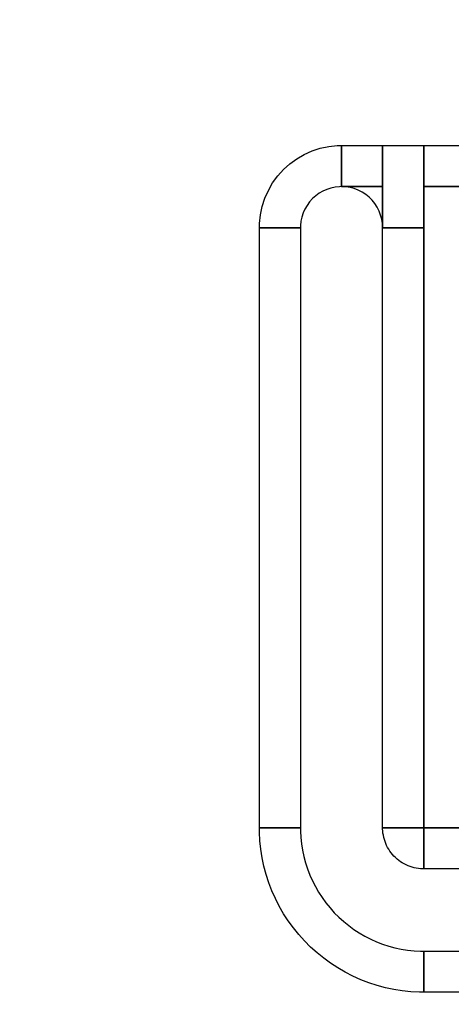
# Model space of a CAD drawing. Extents: x -50000 to 50000, y -50000 to 50000.
# Drawn here: x -41466.6 to -41256.2, y -17778.2 to -17295.8 of the extents above; entities that cross this region are included whole.
import ezdxf

# ---------------------------------------------------------------- set-up
doc = ezdxf.new("R2010")
doc.units = 0
doc.layers.add('FRAME', color=14, linetype='CONTINUOUS')
doc.layers.add('XOR4', color=17, linetype='CONTINUOUS')

# ---------------------------------------------------------------- blocks, each defined once
blk = doc.blocks.new('CHIP_RESONATOR')
at = {"layer": 'XOR4'}
for points in [[(1750, 4103), (1750.055, 4105.093), (1750.492, 4109.257), (1751.363, 4113.353), (1752.657, 4117.335), (1754.36, 4121.16), (1756.453, 4124.786), (1758.914, 4128.173), (1761.716, 4131.284), (1764.827, 4134.086), (1768.214, 4136.547), (1771.84, 4138.64), (1775.665, 4140.343), (1779.647, 4141.637), (1783.743, 4142.508), (1787.907, 4142.945), (1790, 4143), (1790, 4123), (1788.953, 4122.973), (1786.871, 4122.754), (1784.824, 4122.319), (1782.833, 4121.672), (1780.92, 4120.82), (1779.107, 4119.773), (1777.414, 4118.543), (1775.858, 4117.142), (1774.457, 4115.586), (1773.227, 4113.893), (1772.18, 4112.08), (1771.328, 4110.167), (1770.681, 4108.176), (1770.246, 4106.129), (1770.027, 4104.047), (1770, 4103)], [(1790, 4123), (1790, 4143), (1810, 4143), (1810, 4123)], [(1810, 4103), (1810, 4143), (1830, 4143), (1830, 4103)], [(1810, 4103), (1809.89, 4105.091), (1809.563, 4107.158), (1809.021, 4109.18), (1808.271, 4111.135), (1807.321, 4113), (1806.18, 4114.756), (1804.863, 4116.383), (1803.383, 4117.863), (1801.756, 4119.18), (1800, 4120.321), (1798.135, 4121.271), (1796.18, 4122.021), (1794.158, 4122.563), (1792.091, 4122.89), (1790, 4123), (1810, 4123)], [(1830, 3811), (1830, 4123), (1847.5, 4123), (1847.5, 3811)], [(1750, 3811), (1750, 4103), (1770, 4103), (1770, 3811)], [(1810, 3811), (1810, 4103), (1830, 4103), (1830, 3811)], [(1830, 3731), (1827.906, 3731.027), (1823.723, 3731.247), (1819.558, 3731.684), (1815.421, 3732.34), (1811.324, 3733.21), (1807.279, 3734.294), (1803.295, 3735.589), (1799.385, 3737.09), (1795.559, 3738.793), (1791.827, 3740.695), (1788.2, 3742.789), (1784.688, 3745.07), (1781.299, 3747.532), (1778.044, 3750.168), (1774.932, 3752.97), (1771.97, 3755.932), (1769.168, 3759.044), (1766.532, 3762.299), (1764.07, 3765.688), (1761.789, 3769.2), (1759.695, 3772.827), (1757.793, 3776.559), (1756.09, 3780.385), (1754.589, 3784.295), (1753.294, 3788.279), (1752.21, 3792.324), (1751.34, 3796.421), (1750.684, 3800.558), (1750.247, 3804.723), (1750.027, 3808.906), (1750, 3811), (1770, 3811), (1770.021, 3809.429), (1770.185, 3806.292), (1770.513, 3803.168), (1771.005, 3800.066), (1771.658, 3796.993), (1772.471, 3793.959), (1773.442, 3790.972), (1774.567, 3788.039), (1775.845, 3785.169), (1777.271, 3782.37), (1778.842, 3779.65), (1780.552, 3777.016), (1782.399, 3774.474), (1784.376, 3772.033), (1786.478, 3769.699), (1788.699, 3767.478), (1791.033, 3765.376), (1793.474, 3763.399), (1796.016, 3761.552), (1798.65, 3759.842), (1801.37, 3758.271), (1804.169, 3756.845), (1807.039, 3755.567), (1809.972, 3754.442), (1812.959, 3753.471), (1815.993, 3752.658), (1819.066, 3752.005), (1822.168, 3751.513), (1825.292, 3751.185), (1828.429, 3751.021), (1830, 3751)], [(1830, 3791), (1829.476, 3791.007), (1828.431, 3791.062), (1827.389, 3791.171), (1826.355, 3791.335), (1825.331, 3791.553), (1824.32, 3791.824), (1823.324, 3792.147), (1822.346, 3792.522), (1821.39, 3792.948), (1820.457, 3793.424), (1819.55, 3793.947), (1818.672, 3794.517), (1817.825, 3795.133), (1817.011, 3795.792), (1816.233, 3796.493), (1815.493, 3797.233), (1814.792, 3798.011), (1814.133, 3798.825), (1813.517, 3799.672), (1812.947, 3800.55), (1812.424, 3801.457), (1811.948, 3802.39), (1811.522, 3803.346), (1811.147, 3804.324), (1810.824, 3805.32), (1810.553, 3806.331), (1810.335, 3807.355), (1810.171, 3808.389), (1810.062, 3809.431), (1810.007, 3810.476), (1810, 3811), (1830, 3811)], [(1830, 3731), (1830, 3751), (2170, 3751), (2170, 3731)]]:
    blk.add_lwpolyline(points, close=True, dxfattribs=at)
for points in [[(1998.5, 4123), (1830, 4123), (1830, 4143), (1978.5, 4143)], [(1978.5, 3791), (1830, 3791), (1830, 3811), (1998.5, 3811)]]:
    blk.add_lwpolyline(points, dxfattribs=at)

msp = doc.modelspace()

# ---------------------------------------------------------------- linework, layer by layer
at = {"layer": 'FRAME'}
for radius in [50000, 49000]:
    msp.add_circle((0, 0), radius, dxfattribs=at)

# ---------------------------------------------------------------- block references
msp.add_blockref('CHIP_RESONATOR', (-43100, -21500))

doc.saveas('drawing.dxf')
